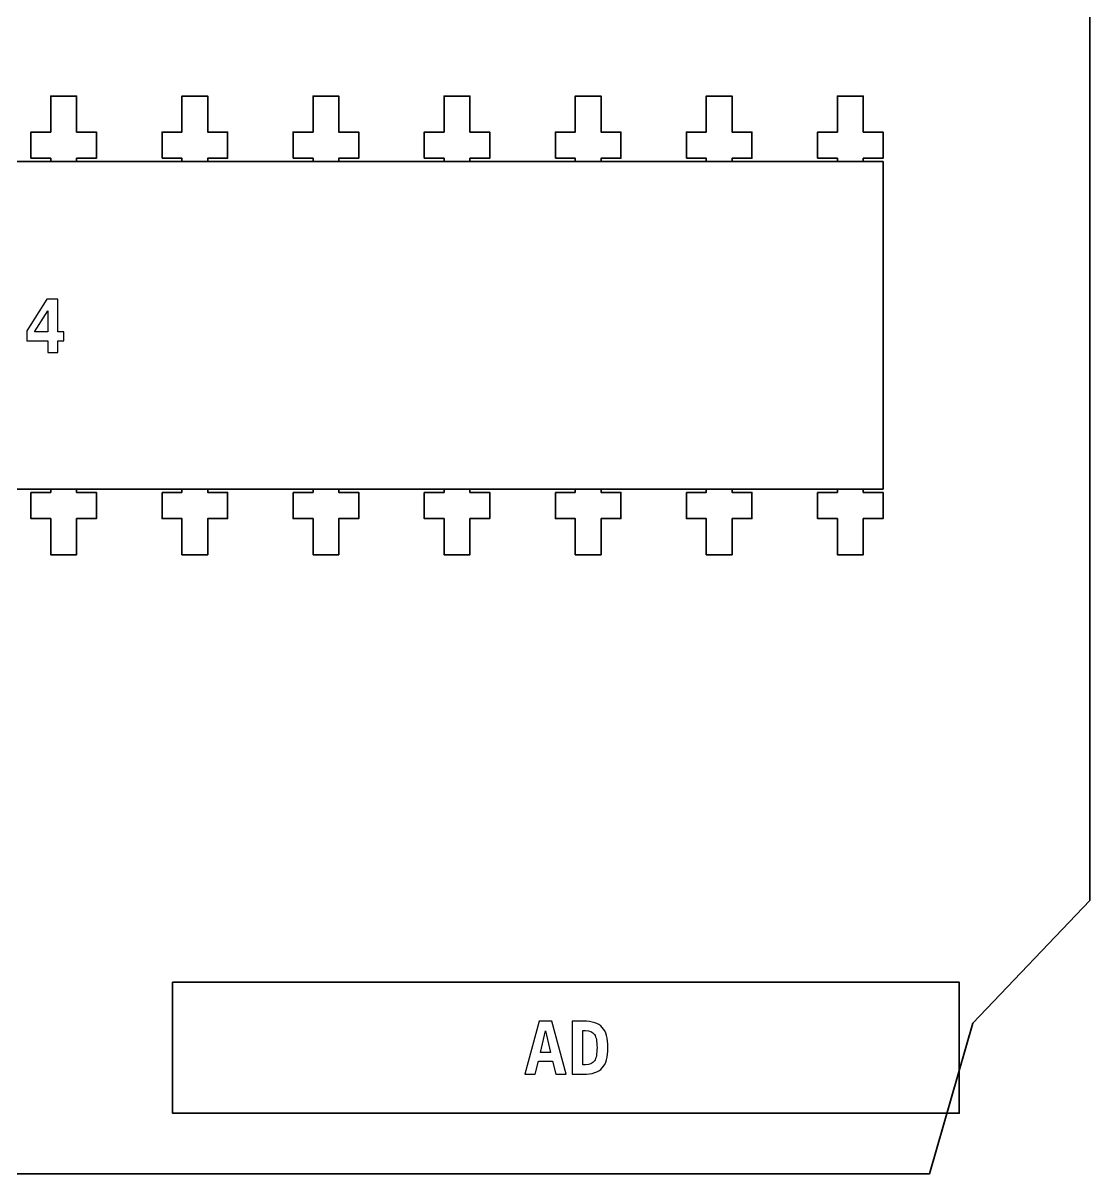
# Model space of a CAD drawing. Header units: centimetres. Extents: x -14.31 to -6.69, y -17.55 to -12.15.
# Drawn here: x -8.76 to -6.692, y -17.546 to -15.315 of the extents above; entities that cross this region are included whole.
import ezdxf

# ---------------------------------------------------------------- set-up
doc = ezdxf.new("R2010")
doc.units = ezdxf.units.CM
doc.header["$MEASUREMENT"] = 0
doc.layers.add('Layer 1', color=7, linetype='Continuous')

msp = doc.modelspace()

# ---------------------------------------------------------------- linework, layer by layer
at = {"layer": 'Layer 1', "color": 7, "lineweight": 35}
for points, knots in [([(-13.60478, -12.19155), (-13.60478, -12.19155), (-13.60478, -17.54618), (-13.60478, -17.54618), (-13.60478, -17.54618), (-13.60478, -17.54618), (-7.00326, -17.54618), (-7.00326, -17.54618), (-7.00326, -17.54618), (-7.00326, -17.54618), (-6.91925, -17.25396), (-6.91925, -17.25396), (-6.91925, -17.25396), (-6.91925, -17.25396), (-6.69233, -17.01606), (-6.69233, -17.01606), (-6.69233, -17.01606), (-6.69233, -17.01606), (-6.69233, -13.6785), (-6.69233, -13.6785), (-6.69233, -13.6785), (-6.69233, -13.6785), (-6.91782, -13.42932), (-6.91782, -13.42932), (-6.91782, -13.42932), (-6.91782, -13.42932), (-6.91782, -12.15382), (-6.91782, -12.15382), (-6.91782, -12.15382), (-6.91782, -12.15382), (-13.60478, -12.19155), (-13.60478, -12.19155)], [0, 0, 0, 0, 0.125, 0.125, 0.125, 0.125, 0.25, 0.25, 0.25, 0.25, 0.375, 0.375, 0.375, 0.375, 0.5, 0.5, 0.5, 0.5, 0.625, 0.625, 0.625, 0.625, 0.75, 0.75, 0.75, 0.75, 0.875, 0.875, 0.875, 0.875, 1, 1, 1, 1]), ([(-8.74417, -15.57751), (-8.74417, -15.57751), (-8.74417, -15.52671), (-8.74417, -15.52671), (-8.74417, -15.52671), (-8.74417, -15.52671), (-8.70567, -15.52671), (-8.70567, -15.52671), (-8.70567, -15.52671), (-8.70567, -15.52671), (-8.70567, -15.45686), (-8.70567, -15.45686), (-8.70567, -15.45686), (-8.70567, -15.45686), (-8.65567, -15.45686), (-8.65567, -15.45686), (-8.65567, -15.45686), (-8.65567, -15.45686), (-8.65567, -15.52671), (-8.65567, -15.52671), (-8.65567, -15.52671), (-8.65567, -15.52671), (-8.61717, -15.52671), (-8.61717, -15.52671), (-8.61717, -15.52671), (-8.61717, -15.52671), (-8.61717, -15.57751), (-8.61717, -15.57751), (-8.61717, -15.57751), (-8.61717, -15.57751), (-8.65567, -15.57751), (-8.65567, -15.57751), (-8.65567, -15.57751), (-8.65567, -15.57751), (-8.65567, -15.58386), (-8.65567, -15.58386), (-8.65567, -15.58386), (-8.65567, -15.58386), (-8.70567, -15.58386), (-8.70567, -15.58386), (-8.70567, -15.58386), (-8.70567, -15.58386), (-8.70567, -15.57751), (-8.70567, -15.57751), (-8.70567, -15.57751), (-8.70567, -15.57751), (-8.74417, -15.57751), (-8.74417, -15.57751)], [0, 0, 0, 0, 0.0833333, 0.0833333, 0.0833333, 0.0833333, 0.1666667, 0.1666667, 0.1666667, 0.1666667, 0.25, 0.25, 0.25, 0.25, 0.3333333, 0.3333333, 0.3333333, 0.3333333, 0.4166667, 0.4166667, 0.4166667, 0.4166667, 0.5, 0.5, 0.5, 0.5, 0.5833333, 0.5833333, 0.5833333, 0.5833333, 0.6666667, 0.6666667, 0.6666667, 0.6666667, 0.75, 0.75, 0.75, 0.75, 0.8333333, 0.8333333, 0.8333333, 0.8333333, 0.9166667, 0.9166667, 0.9166667, 0.9166667, 1, 1, 1, 1]), ([(-8.49017, -15.57751), (-8.49017, -15.57751), (-8.49017, -15.52671), (-8.49017, -15.52671), (-8.49017, -15.52671), (-8.49017, -15.52671), (-8.45167, -15.52671), (-8.45167, -15.52671), (-8.45167, -15.52671), (-8.45167, -15.52671), (-8.45167, -15.45686), (-8.45167, -15.45686), (-8.45167, -15.45686), (-8.45167, -15.45686), (-8.40167, -15.45686), (-8.40167, -15.45686), (-8.40167, -15.45686), (-8.40167, -15.45686), (-8.40167, -15.52671), (-8.40167, -15.52671), (-8.40167, -15.52671), (-8.40167, -15.52671), (-8.36317, -15.52671), (-8.36317, -15.52671), (-8.36317, -15.52671), (-8.36317, -15.52671), (-8.36317, -15.57751), (-8.36317, -15.57751), (-8.36317, -15.57751), (-8.36317, -15.57751), (-8.40167, -15.57751), (-8.40167, -15.57751), (-8.40167, -15.57751), (-8.40167, -15.57751), (-8.40167, -15.58386), (-8.40167, -15.58386), (-8.40167, -15.58386), (-8.40167, -15.58386), (-8.45167, -15.58386), (-8.45167, -15.58386), (-8.45167, -15.58386), (-8.45167, -15.58386), (-8.45167, -15.57751), (-8.45167, -15.57751), (-8.45167, -15.57751), (-8.45167, -15.57751), (-8.49017, -15.57751), (-8.49017, -15.57751)], [0, 0, 0, 0, 0.0833333, 0.0833333, 0.0833333, 0.0833333, 0.1666667, 0.1666667, 0.1666667, 0.1666667, 0.25, 0.25, 0.25, 0.25, 0.3333333, 0.3333333, 0.3333333, 0.3333333, 0.4166667, 0.4166667, 0.4166667, 0.4166667, 0.5, 0.5, 0.5, 0.5, 0.5833333, 0.5833333, 0.5833333, 0.5833333, 0.6666667, 0.6666667, 0.6666667, 0.6666667, 0.75, 0.75, 0.75, 0.75, 0.8333333, 0.8333333, 0.8333333, 0.8333333, 0.9166667, 0.9166667, 0.9166667, 0.9166667, 1, 1, 1, 1]), ([(-8.23617, -15.57751), (-8.23617, -15.57751), (-8.23617, -15.52671), (-8.23617, -15.52671), (-8.23617, -15.52671), (-8.23617, -15.52671), (-8.19767, -15.52671), (-8.19767, -15.52671), (-8.19767, -15.52671), (-8.19767, -15.52671), (-8.19767, -15.45686), (-8.19767, -15.45686), (-8.19767, -15.45686), (-8.19767, -15.45686), (-8.14767, -15.45686), (-8.14767, -15.45686), (-8.14767, -15.45686), (-8.14767, -15.45686), (-8.14767, -15.52671), (-8.14767, -15.52671), (-8.14767, -15.52671), (-8.14767, -15.52671), (-8.10917, -15.52671), (-8.10917, -15.52671), (-8.10917, -15.52671), (-8.10917, -15.52671), (-8.10917, -15.57751), (-8.10917, -15.57751), (-8.10917, -15.57751), (-8.10917, -15.57751), (-8.14767, -15.57751), (-8.14767, -15.57751), (-8.14767, -15.57751), (-8.14767, -15.57751), (-8.14767, -15.58386), (-8.14767, -15.58386), (-8.14767, -15.58386), (-8.14767, -15.58386), (-8.19767, -15.58386), (-8.19767, -15.58386), (-8.19767, -15.58386), (-8.19767, -15.58386), (-8.19767, -15.57751), (-8.19767, -15.57751), (-8.19767, -15.57751), (-8.19767, -15.57751), (-8.23617, -15.57751), (-8.23617, -15.57751)], [0, 0, 0, 0, 0.0833333, 0.0833333, 0.0833333, 0.0833333, 0.1666667, 0.1666667, 0.1666667, 0.1666667, 0.25, 0.25, 0.25, 0.25, 0.3333333, 0.3333333, 0.3333333, 0.3333333, 0.4166667, 0.4166667, 0.4166667, 0.4166667, 0.5, 0.5, 0.5, 0.5, 0.5833333, 0.5833333, 0.5833333, 0.5833333, 0.6666667, 0.6666667, 0.6666667, 0.6666667, 0.75, 0.75, 0.75, 0.75, 0.8333333, 0.8333333, 0.8333333, 0.8333333, 0.9166667, 0.9166667, 0.9166667, 0.9166667, 1, 1, 1, 1]), ([(-7.98217, -15.57751), (-7.98217, -15.57751), (-7.98217, -15.52671), (-7.98217, -15.52671), (-7.98217, -15.52671), (-7.98217, -15.52671), (-7.94367, -15.52671), (-7.94367, -15.52671), (-7.94367, -15.52671), (-7.94367, -15.52671), (-7.94367, -15.45686), (-7.94367, -15.45686), (-7.94367, -15.45686), (-7.94367, -15.45686), (-7.89367, -15.45686), (-7.89367, -15.45686), (-7.89367, -15.45686), (-7.89367, -15.45686), (-7.89367, -15.52671), (-7.89367, -15.52671), (-7.89367, -15.52671), (-7.89367, -15.52671), (-7.85517, -15.52671), (-7.85517, -15.52671), (-7.85517, -15.52671), (-7.85517, -15.52671), (-7.85517, -15.57751), (-7.85517, -15.57751), (-7.85517, -15.57751), (-7.85517, -15.57751), (-7.89367, -15.57751), (-7.89367, -15.57751), (-7.89367, -15.57751), (-7.89367, -15.57751), (-7.89367, -15.58386), (-7.89367, -15.58386), (-7.89367, -15.58386), (-7.89367, -15.58386), (-7.94367, -15.58386), (-7.94367, -15.58386), (-7.94367, -15.58386), (-7.94367, -15.58386), (-7.94367, -15.57751), (-7.94367, -15.57751), (-7.94367, -15.57751), (-7.94367, -15.57751), (-7.98217, -15.57751), (-7.98217, -15.57751)], [0, 0, 0, 0, 0.0833333, 0.0833333, 0.0833333, 0.0833333, 0.1666667, 0.1666667, 0.1666667, 0.1666667, 0.25, 0.25, 0.25, 0.25, 0.3333333, 0.3333333, 0.3333333, 0.3333333, 0.4166667, 0.4166667, 0.4166667, 0.4166667, 0.5, 0.5, 0.5, 0.5, 0.5833333, 0.5833333, 0.5833333, 0.5833333, 0.6666667, 0.6666667, 0.6666667, 0.6666667, 0.75, 0.75, 0.75, 0.75, 0.8333333, 0.8333333, 0.8333333, 0.8333333, 0.9166667, 0.9166667, 0.9166667, 0.9166667, 1, 1, 1, 1]), ([(-7.72817, -15.57751), (-7.72817, -15.57751), (-7.72817, -15.52671), (-7.72817, -15.52671), (-7.72817, -15.52671), (-7.72817, -15.52671), (-7.68967, -15.52671), (-7.68967, -15.52671), (-7.68967, -15.52671), (-7.68967, -15.52671), (-7.68967, -15.45686), (-7.68967, -15.45686), (-7.68967, -15.45686), (-7.68967, -15.45686), (-7.63967, -15.45686), (-7.63967, -15.45686), (-7.63967, -15.45686), (-7.63967, -15.45686), (-7.63967, -15.52671), (-7.63967, -15.52671), (-7.63967, -15.52671), (-7.63967, -15.52671), (-7.60117, -15.52671), (-7.60117, -15.52671), (-7.60117, -15.52671), (-7.60117, -15.52671), (-7.60117, -15.57751), (-7.60117, -15.57751), (-7.60117, -15.57751), (-7.60117, -15.57751), (-7.63967, -15.57751), (-7.63967, -15.57751), (-7.63967, -15.57751), (-7.63967, -15.57751), (-7.63967, -15.58386), (-7.63967, -15.58386), (-7.63967, -15.58386), (-7.63967, -15.58386), (-7.68967, -15.58386), (-7.68967, -15.58386), (-7.68967, -15.58386), (-7.68967, -15.58386), (-7.68967, -15.57751), (-7.68967, -15.57751), (-7.68967, -15.57751), (-7.68967, -15.57751), (-7.72817, -15.57751), (-7.72817, -15.57751)], [0, 0, 0, 0, 0.0833333, 0.0833333, 0.0833333, 0.0833333, 0.1666667, 0.1666667, 0.1666667, 0.1666667, 0.25, 0.25, 0.25, 0.25, 0.3333333, 0.3333333, 0.3333333, 0.3333333, 0.4166667, 0.4166667, 0.4166667, 0.4166667, 0.5, 0.5, 0.5, 0.5, 0.5833333, 0.5833333, 0.5833333, 0.5833333, 0.6666667, 0.6666667, 0.6666667, 0.6666667, 0.75, 0.75, 0.75, 0.75, 0.8333333, 0.8333333, 0.8333333, 0.8333333, 0.9166667, 0.9166667, 0.9166667, 0.9166667, 1, 1, 1, 1]), ([(-7.47417, -15.57751), (-7.47417, -15.57751), (-7.47417, -15.52671), (-7.47417, -15.52671), (-7.47417, -15.52671), (-7.47417, -15.52671), (-7.43567, -15.52671), (-7.43567, -15.52671), (-7.43567, -15.52671), (-7.43567, -15.52671), (-7.43567, -15.45686), (-7.43567, -15.45686), (-7.43567, -15.45686), (-7.43567, -15.45686), (-7.38567, -15.45686), (-7.38567, -15.45686), (-7.38567, -15.45686), (-7.38567, -15.45686), (-7.38567, -15.52671), (-7.38567, -15.52671), (-7.38567, -15.52671), (-7.38567, -15.52671), (-7.34717, -15.52671), (-7.34717, -15.52671), (-7.34717, -15.52671), (-7.34717, -15.52671), (-7.34717, -15.57751), (-7.34717, -15.57751), (-7.34717, -15.57751), (-7.34717, -15.57751), (-7.38567, -15.57751), (-7.38567, -15.57751), (-7.38567, -15.57751), (-7.38567, -15.57751), (-7.38567, -15.58386), (-7.38567, -15.58386), (-7.38567, -15.58386), (-7.38567, -15.58386), (-7.43567, -15.58386), (-7.43567, -15.58386), (-7.43567, -15.58386), (-7.43567, -15.58386), (-7.43567, -15.57751), (-7.43567, -15.57751), (-7.43567, -15.57751), (-7.43567, -15.57751), (-7.47417, -15.57751), (-7.47417, -15.57751)], [0, 0, 0, 0, 0.0833333, 0.0833333, 0.0833333, 0.0833333, 0.1666667, 0.1666667, 0.1666667, 0.1666667, 0.25, 0.25, 0.25, 0.25, 0.3333333, 0.3333333, 0.3333333, 0.3333333, 0.4166667, 0.4166667, 0.4166667, 0.4166667, 0.5, 0.5, 0.5, 0.5, 0.5833333, 0.5833333, 0.5833333, 0.5833333, 0.6666667, 0.6666667, 0.6666667, 0.6666667, 0.75, 0.75, 0.75, 0.75, 0.8333333, 0.8333333, 0.8333333, 0.8333333, 0.9166667, 0.9166667, 0.9166667, 0.9166667, 1, 1, 1, 1]), ([(-7.22017, -15.57751), (-7.22017, -15.57751), (-7.22017, -15.52671), (-7.22017, -15.52671), (-7.22017, -15.52671), (-7.22017, -15.52671), (-7.18167, -15.52671), (-7.18167, -15.52671), (-7.18167, -15.52671), (-7.18167, -15.52671), (-7.18167, -15.45686), (-7.18167, -15.45686), (-7.18167, -15.45686), (-7.18167, -15.45686), (-7.13167, -15.45686), (-7.13167, -15.45686), (-7.13167, -15.45686), (-7.13167, -15.45686), (-7.13167, -15.52671), (-7.13167, -15.52671), (-7.13167, -15.52671), (-7.13167, -15.52671), (-7.09317, -15.52671), (-7.09317, -15.52671), (-7.09317, -15.52671), (-7.09317, -15.52671), (-7.09317, -15.57751), (-7.09317, -15.57751), (-7.09317, -15.57751), (-7.09317, -15.57751), (-7.13167, -15.57751), (-7.13167, -15.57751), (-7.13167, -15.57751), (-7.13167, -15.57751), (-7.13167, -15.58386), (-7.13167, -15.58386), (-7.13167, -15.58386), (-7.13167, -15.58386), (-7.18167, -15.58386), (-7.18167, -15.58386), (-7.18167, -15.58386), (-7.18167, -15.58386), (-7.18167, -15.57751), (-7.18167, -15.57751), (-7.18167, -15.57751), (-7.18167, -15.57751), (-7.22017, -15.57751), (-7.22017, -15.57751)], [0, 0, 0, 0, 0.0833333, 0.0833333, 0.0833333, 0.0833333, 0.1666667, 0.1666667, 0.1666667, 0.1666667, 0.25, 0.25, 0.25, 0.25, 0.3333333, 0.3333333, 0.3333333, 0.3333333, 0.4166667, 0.4166667, 0.4166667, 0.4166667, 0.5, 0.5, 0.5, 0.5, 0.5833333, 0.5833333, 0.5833333, 0.5833333, 0.6666667, 0.6666667, 0.6666667, 0.6666667, 0.75, 0.75, 0.75, 0.75, 0.8333333, 0.8333333, 0.8333333, 0.8333333, 0.9166667, 0.9166667, 0.9166667, 0.9166667, 1, 1, 1, 1]), ([(-7.09317, -15.58386), (-7.09317, -15.58386), (-7.09317, -16.21885), (-7.09317, -16.21885), (-7.09317, -16.21885), (-7.09317, -16.21885), (-10.52215, -16.21885), (-10.52215, -16.21885), (-10.52215, -16.21885), (-10.52215, -16.21885), (-10.52215, -15.58386), (-10.52215, -15.58386), (-10.52215, -15.58386), (-10.52215, -15.58386), (-7.09317, -15.58386), (-7.09317, -15.58386)], [0, 0, 0, 0, 0.25, 0.25, 0.25, 0.25, 0.5, 0.5, 0.5, 0.5, 0.75, 0.75, 0.75, 0.75, 1, 1, 1, 1]), ([(-8.74417, -16.22521), (-8.74417, -16.22521), (-8.74417, -16.27601), (-8.74417, -16.27601), (-8.74417, -16.27601), (-8.74417, -16.27601), (-8.70567, -16.27601), (-8.70567, -16.27601), (-8.70567, -16.27601), (-8.70567, -16.27601), (-8.70567, -16.34586), (-8.70567, -16.34586), (-8.70567, -16.34586), (-8.70567, -16.34586), (-8.65567, -16.34586), (-8.65567, -16.34586), (-8.65567, -16.34586), (-8.65567, -16.34586), (-8.65567, -16.27601), (-8.65567, -16.27601), (-8.65567, -16.27601), (-8.65567, -16.27601), (-8.61717, -16.27601), (-8.61717, -16.27601), (-8.61717, -16.27601), (-8.61717, -16.27601), (-8.61717, -16.22521), (-8.61717, -16.22521), (-8.61717, -16.22521), (-8.61717, -16.22521), (-8.65567, -16.22521), (-8.65567, -16.22521), (-8.65567, -16.22521), (-8.65567, -16.22521), (-8.65567, -16.21886), (-8.65567, -16.21886), (-8.65567, -16.21886), (-8.65567, -16.21886), (-8.70567, -16.21886), (-8.70567, -16.21886), (-8.70567, -16.21886), (-8.70567, -16.21886), (-8.70567, -16.22521), (-8.70567, -16.22521), (-8.70567, -16.22521), (-8.70567, -16.22521), (-8.74417, -16.22521), (-8.74417, -16.22521)], [0, 0, 0, 0, 0.0833333, 0.0833333, 0.0833333, 0.0833333, 0.1666667, 0.1666667, 0.1666667, 0.1666667, 0.25, 0.25, 0.25, 0.25, 0.3333333, 0.3333333, 0.3333333, 0.3333333, 0.4166667, 0.4166667, 0.4166667, 0.4166667, 0.5, 0.5, 0.5, 0.5, 0.5833333, 0.5833333, 0.5833333, 0.5833333, 0.6666667, 0.6666667, 0.6666667, 0.6666667, 0.75, 0.75, 0.75, 0.75, 0.8333333, 0.8333333, 0.8333333, 0.8333333, 0.9166667, 0.9166667, 0.9166667, 0.9166667, 1, 1, 1, 1]), ([(-8.49017, -16.22521), (-8.49017, -16.22521), (-8.49017, -16.27601), (-8.49017, -16.27601), (-8.49017, -16.27601), (-8.49017, -16.27601), (-8.45167, -16.27601), (-8.45167, -16.27601), (-8.45167, -16.27601), (-8.45167, -16.27601), (-8.45167, -16.34586), (-8.45167, -16.34586), (-8.45167, -16.34586), (-8.45167, -16.34586), (-8.40167, -16.34586), (-8.40167, -16.34586), (-8.40167, -16.34586), (-8.40167, -16.34586), (-8.40167, -16.27601), (-8.40167, -16.27601), (-8.40167, -16.27601), (-8.40167, -16.27601), (-8.36317, -16.27601), (-8.36317, -16.27601), (-8.36317, -16.27601), (-8.36317, -16.27601), (-8.36317, -16.22521), (-8.36317, -16.22521), (-8.36317, -16.22521), (-8.36317, -16.22521), (-8.40167, -16.22521), (-8.40167, -16.22521), (-8.40167, -16.22521), (-8.40167, -16.22521), (-8.40167, -16.21886), (-8.40167, -16.21886), (-8.40167, -16.21886), (-8.40167, -16.21886), (-8.45167, -16.21886), (-8.45167, -16.21886), (-8.45167, -16.21886), (-8.45167, -16.21886), (-8.45167, -16.22521), (-8.45167, -16.22521), (-8.45167, -16.22521), (-8.45167, -16.22521), (-8.49017, -16.22521), (-8.49017, -16.22521)], [0, 0, 0, 0, 0.0833333, 0.0833333, 0.0833333, 0.0833333, 0.1666667, 0.1666667, 0.1666667, 0.1666667, 0.25, 0.25, 0.25, 0.25, 0.3333333, 0.3333333, 0.3333333, 0.3333333, 0.4166667, 0.4166667, 0.4166667, 0.4166667, 0.5, 0.5, 0.5, 0.5, 0.5833333, 0.5833333, 0.5833333, 0.5833333, 0.6666667, 0.6666667, 0.6666667, 0.6666667, 0.75, 0.75, 0.75, 0.75, 0.8333333, 0.8333333, 0.8333333, 0.8333333, 0.9166667, 0.9166667, 0.9166667, 0.9166667, 1, 1, 1, 1]), ([(-8.23617, -16.22521), (-8.23617, -16.22521), (-8.23617, -16.27601), (-8.23617, -16.27601), (-8.23617, -16.27601), (-8.23617, -16.27601), (-8.19767, -16.27601), (-8.19767, -16.27601), (-8.19767, -16.27601), (-8.19767, -16.27601), (-8.19767, -16.34586), (-8.19767, -16.34586), (-8.19767, -16.34586), (-8.19767, -16.34586), (-8.14767, -16.34586), (-8.14767, -16.34586), (-8.14767, -16.34586), (-8.14767, -16.34586), (-8.14767, -16.27601), (-8.14767, -16.27601), (-8.14767, -16.27601), (-8.14767, -16.27601), (-8.10917, -16.27601), (-8.10917, -16.27601), (-8.10917, -16.27601), (-8.10917, -16.27601), (-8.10917, -16.22521), (-8.10917, -16.22521), (-8.10917, -16.22521), (-8.10917, -16.22521), (-8.14767, -16.22521), (-8.14767, -16.22521), (-8.14767, -16.22521), (-8.14767, -16.22521), (-8.14767, -16.21886), (-8.14767, -16.21886), (-8.14767, -16.21886), (-8.14767, -16.21886), (-8.19767, -16.21886), (-8.19767, -16.21886), (-8.19767, -16.21886), (-8.19767, -16.21886), (-8.19767, -16.22521), (-8.19767, -16.22521), (-8.19767, -16.22521), (-8.19767, -16.22521), (-8.23617, -16.22521), (-8.23617, -16.22521)], [0, 0, 0, 0, 0.0833333, 0.0833333, 0.0833333, 0.0833333, 0.1666667, 0.1666667, 0.1666667, 0.1666667, 0.25, 0.25, 0.25, 0.25, 0.3333333, 0.3333333, 0.3333333, 0.3333333, 0.4166667, 0.4166667, 0.4166667, 0.4166667, 0.5, 0.5, 0.5, 0.5, 0.5833333, 0.5833333, 0.5833333, 0.5833333, 0.6666667, 0.6666667, 0.6666667, 0.6666667, 0.75, 0.75, 0.75, 0.75, 0.8333333, 0.8333333, 0.8333333, 0.8333333, 0.9166667, 0.9166667, 0.9166667, 0.9166667, 1, 1, 1, 1]), ([(-7.98217, -16.22521), (-7.98217, -16.22521), (-7.98217, -16.27601), (-7.98217, -16.27601), (-7.98217, -16.27601), (-7.98217, -16.27601), (-7.94367, -16.27601), (-7.94367, -16.27601), (-7.94367, -16.27601), (-7.94367, -16.27601), (-7.94367, -16.34586), (-7.94367, -16.34586), (-7.94367, -16.34586), (-7.94367, -16.34586), (-7.89367, -16.34586), (-7.89367, -16.34586), (-7.89367, -16.34586), (-7.89367, -16.34586), (-7.89367, -16.27601), (-7.89367, -16.27601), (-7.89367, -16.27601), (-7.89367, -16.27601), (-7.85517, -16.27601), (-7.85517, -16.27601), (-7.85517, -16.27601), (-7.85517, -16.27601), (-7.85517, -16.22521), (-7.85517, -16.22521), (-7.85517, -16.22521), (-7.85517, -16.22521), (-7.89367, -16.22521), (-7.89367, -16.22521), (-7.89367, -16.22521), (-7.89367, -16.22521), (-7.89367, -16.21886), (-7.89367, -16.21886), (-7.89367, -16.21886), (-7.89367, -16.21886), (-7.94367, -16.21886), (-7.94367, -16.21886), (-7.94367, -16.21886), (-7.94367, -16.21886), (-7.94367, -16.22521), (-7.94367, -16.22521), (-7.94367, -16.22521), (-7.94367, -16.22521), (-7.98217, -16.22521), (-7.98217, -16.22521)], [0, 0, 0, 0, 0.0833333, 0.0833333, 0.0833333, 0.0833333, 0.1666667, 0.1666667, 0.1666667, 0.1666667, 0.25, 0.25, 0.25, 0.25, 0.3333333, 0.3333333, 0.3333333, 0.3333333, 0.4166667, 0.4166667, 0.4166667, 0.4166667, 0.5, 0.5, 0.5, 0.5, 0.5833333, 0.5833333, 0.5833333, 0.5833333, 0.6666667, 0.6666667, 0.6666667, 0.6666667, 0.75, 0.75, 0.75, 0.75, 0.8333333, 0.8333333, 0.8333333, 0.8333333, 0.9166667, 0.9166667, 0.9166667, 0.9166667, 1, 1, 1, 1]), ([(-7.72817, -16.22521), (-7.72817, -16.22521), (-7.72817, -16.27601), (-7.72817, -16.27601), (-7.72817, -16.27601), (-7.72817, -16.27601), (-7.68967, -16.27601), (-7.68967, -16.27601), (-7.68967, -16.27601), (-7.68967, -16.27601), (-7.68967, -16.34586), (-7.68967, -16.34586), (-7.68967, -16.34586), (-7.68967, -16.34586), (-7.63967, -16.34586), (-7.63967, -16.34586), (-7.63967, -16.34586), (-7.63967, -16.34586), (-7.63967, -16.27601), (-7.63967, -16.27601), (-7.63967, -16.27601), (-7.63967, -16.27601), (-7.60117, -16.27601), (-7.60117, -16.27601), (-7.60117, -16.27601), (-7.60117, -16.27601), (-7.60117, -16.22521), (-7.60117, -16.22521), (-7.60117, -16.22521), (-7.60117, -16.22521), (-7.63967, -16.22521), (-7.63967, -16.22521), (-7.63967, -16.22521), (-7.63967, -16.22521), (-7.63967, -16.21886), (-7.63967, -16.21886), (-7.63967, -16.21886), (-7.63967, -16.21886), (-7.68967, -16.21886), (-7.68967, -16.21886), (-7.68967, -16.21886), (-7.68967, -16.21886), (-7.68967, -16.22521), (-7.68967, -16.22521), (-7.68967, -16.22521), (-7.68967, -16.22521), (-7.72817, -16.22521), (-7.72817, -16.22521)], [0, 0, 0, 0, 0.0833333, 0.0833333, 0.0833333, 0.0833333, 0.1666667, 0.1666667, 0.1666667, 0.1666667, 0.25, 0.25, 0.25, 0.25, 0.3333333, 0.3333333, 0.3333333, 0.3333333, 0.4166667, 0.4166667, 0.4166667, 0.4166667, 0.5, 0.5, 0.5, 0.5, 0.5833333, 0.5833333, 0.5833333, 0.5833333, 0.6666667, 0.6666667, 0.6666667, 0.6666667, 0.75, 0.75, 0.75, 0.75, 0.8333333, 0.8333333, 0.8333333, 0.8333333, 0.9166667, 0.9166667, 0.9166667, 0.9166667, 1, 1, 1, 1]), ([(-7.47417, -16.22521), (-7.47417, -16.22521), (-7.47417, -16.27601), (-7.47417, -16.27601), (-7.47417, -16.27601), (-7.47417, -16.27601), (-7.43567, -16.27601), (-7.43567, -16.27601), (-7.43567, -16.27601), (-7.43567, -16.27601), (-7.43567, -16.34586), (-7.43567, -16.34586), (-7.43567, -16.34586), (-7.43567, -16.34586), (-7.38567, -16.34586), (-7.38567, -16.34586), (-7.38567, -16.34586), (-7.38567, -16.34586), (-7.38567, -16.27601), (-7.38567, -16.27601), (-7.38567, -16.27601), (-7.38567, -16.27601), (-7.34717, -16.27601), (-7.34717, -16.27601), (-7.34717, -16.27601), (-7.34717, -16.27601), (-7.34717, -16.22521), (-7.34717, -16.22521), (-7.34717, -16.22521), (-7.34717, -16.22521), (-7.38567, -16.22521), (-7.38567, -16.22521), (-7.38567, -16.22521), (-7.38567, -16.22521), (-7.38567, -16.21886), (-7.38567, -16.21886), (-7.38567, -16.21886), (-7.38567, -16.21886), (-7.43567, -16.21886), (-7.43567, -16.21886), (-7.43567, -16.21886), (-7.43567, -16.21886), (-7.43567, -16.22521), (-7.43567, -16.22521), (-7.43567, -16.22521), (-7.43567, -16.22521), (-7.47417, -16.22521), (-7.47417, -16.22521)], [0, 0, 0, 0, 0.0833333, 0.0833333, 0.0833333, 0.0833333, 0.1666667, 0.1666667, 0.1666667, 0.1666667, 0.25, 0.25, 0.25, 0.25, 0.3333333, 0.3333333, 0.3333333, 0.3333333, 0.4166667, 0.4166667, 0.4166667, 0.4166667, 0.5, 0.5, 0.5, 0.5, 0.5833333, 0.5833333, 0.5833333, 0.5833333, 0.6666667, 0.6666667, 0.6666667, 0.6666667, 0.75, 0.75, 0.75, 0.75, 0.8333333, 0.8333333, 0.8333333, 0.8333333, 0.9166667, 0.9166667, 0.9166667, 0.9166667, 1, 1, 1, 1]), ([(-7.22017, -16.22521), (-7.22017, -16.22521), (-7.22017, -16.27601), (-7.22017, -16.27601), (-7.22017, -16.27601), (-7.22017, -16.27601), (-7.18167, -16.27601), (-7.18167, -16.27601), (-7.18167, -16.27601), (-7.18167, -16.27601), (-7.18167, -16.34586), (-7.18167, -16.34586), (-7.18167, -16.34586), (-7.18167, -16.34586), (-7.13167, -16.34586), (-7.13167, -16.34586), (-7.13167, -16.34586), (-7.13167, -16.34586), (-7.13167, -16.27601), (-7.13167, -16.27601), (-7.13167, -16.27601), (-7.13167, -16.27601), (-7.09317, -16.27601), (-7.09317, -16.27601), (-7.09317, -16.27601), (-7.09317, -16.27601), (-7.09317, -16.22521), (-7.09317, -16.22521), (-7.09317, -16.22521), (-7.09317, -16.22521), (-7.13167, -16.22521), (-7.13167, -16.22521), (-7.13167, -16.22521), (-7.13167, -16.22521), (-7.13167, -16.21886), (-7.13167, -16.21886), (-7.13167, -16.21886), (-7.13167, -16.21886), (-7.18167, -16.21886), (-7.18167, -16.21886), (-7.18167, -16.21886), (-7.18167, -16.21886), (-7.18167, -16.22521), (-7.18167, -16.22521), (-7.18167, -16.22521), (-7.18167, -16.22521), (-7.22017, -16.22521), (-7.22017, -16.22521)], [0, 0, 0, 0, 0.0833333, 0.0833333, 0.0833333, 0.0833333, 0.1666667, 0.1666667, 0.1666667, 0.1666667, 0.25, 0.25, 0.25, 0.25, 0.3333333, 0.3333333, 0.3333333, 0.3333333, 0.4166667, 0.4166667, 0.4166667, 0.4166667, 0.5, 0.5, 0.5, 0.5, 0.5833333, 0.5833333, 0.5833333, 0.5833333, 0.6666667, 0.6666667, 0.6666667, 0.6666667, 0.75, 0.75, 0.75, 0.75, 0.8333333, 0.8333333, 0.8333333, 0.8333333, 0.9166667, 0.9166667, 0.9166667, 0.9166667, 1, 1, 1, 1]), ([(-8.46967, -17.17444), (-8.46967, -17.17444), (-6.94567, -17.17444), (-6.94567, -17.17444), (-6.94567, -17.17444), (-6.94567, -17.17444), (-6.94567, -17.42844), (-6.94567, -17.42844), (-6.94567, -17.42844), (-6.94567, -17.42844), (-8.46967, -17.42844), (-8.46967, -17.42844), (-8.46967, -17.42844), (-8.46967, -17.42844), (-8.46967, -17.17444), (-8.46967, -17.17444)], [0, 0, 0, 0, 0.25, 0.25, 0.25, 0.25, 0.5, 0.5, 0.5, 0.5, 0.75, 0.75, 0.75, 0.75, 1, 1, 1, 1])]:
    msp.add_open_spline(points, degree=3, knots=knots, dxfattribs=at)
at = {"layer": 'Layer 1', "color": 250}
for points, knots in [([(-8.71329, -15.85085), (-8.71329, -15.85085), (-8.69201, -15.85085), (-8.69201, -15.85085), (-8.69201, -15.85085), (-8.69201, -15.85085), (-8.69201, -15.91409), (-8.69201, -15.91409), (-8.69201, -15.91409), (-8.69201, -15.91409), (-8.68072, -15.91409), (-8.68072, -15.91409), (-8.68072, -15.91409), (-8.68072, -15.91409), (-8.68072, -15.93152), (-8.68072, -15.93152), (-8.68072, -15.93152), (-8.68072, -15.93152), (-8.69201, -15.93152), (-8.69201, -15.93152), (-8.69201, -15.93152), (-8.69201, -15.93152), (-8.69201, -15.95372), (-8.69201, -15.95372), (-8.69201, -15.95372), (-8.69201, -15.95372), (-8.7115, -15.95372), (-8.7115, -15.95372), (-8.7115, -15.95372), (-8.7115, -15.95372), (-8.7115, -15.93152), (-8.7115, -15.93152), (-8.7115, -15.93152), (-8.7115, -15.93152), (-8.75231, -15.93152), (-8.75231, -15.93152), (-8.75231, -15.93152), (-8.75231, -15.93152), (-8.75231, -15.91181), (-8.75231, -15.91181), (-8.75231, -15.91181), (-8.75231, -15.91181), (-8.71329, -15.85085), (-8.71329, -15.85085)], [0, 0, 0, 0, 0.0909091, 0.0909091, 0.0909091, 0.0909091, 0.1818182, 0.1818182, 0.1818182, 0.1818182, 0.2727273, 0.2727273, 0.2727273, 0.2727273, 0.3636364, 0.3636364, 0.3636364, 0.3636364, 0.4545455, 0.4545455, 0.4545455, 0.4545455, 0.5454545, 0.5454545, 0.5454545, 0.5454545, 0.6363636, 0.6363636, 0.6363636, 0.6363636, 0.7272727, 0.7272727, 0.7272727, 0.7272727, 0.8181818, 0.8181818, 0.8181818, 0.8181818, 0.9090909, 0.9090909, 0.9090909, 0.9090909, 1, 1, 1, 1]), ([(-8.7115, -15.87345), (-8.7115, -15.87345), (-8.73749, -15.91409), (-8.73749, -15.91409), (-8.73749, -15.91409), (-8.73749, -15.91409), (-8.7115, -15.91409), (-8.7115, -15.91409), (-8.7115, -15.91409), (-8.7115, -15.91409), (-8.7115, -15.87345), (-8.7115, -15.87345)], [0, 0, 0, 0, 0.3333333, 0.3333333, 0.3333333, 0.3333333, 0.6666667, 0.6666667, 0.6666667, 0.6666667, 1, 1, 1, 1]), ([(-7.75973, -17.24994), (-7.75973, -17.24994), (-7.73487, -17.24994), (-7.73487, -17.24994), (-7.73487, -17.24994), (-7.73487, -17.24994), (-7.7071, -17.35281), (-7.7071, -17.35281), (-7.7071, -17.35281), (-7.7071, -17.35281), (-7.72742, -17.35281), (-7.72742, -17.35281), (-7.72742, -17.35281), (-7.72742, -17.35281), (-7.73377, -17.32739), (-7.73377, -17.32739), (-7.73377, -17.32739), (-7.73377, -17.32739), (-7.76098, -17.32739), (-7.76098, -17.32739), (-7.76098, -17.32739), (-7.76098, -17.32739), (-7.76719, -17.35281), (-7.76719, -17.35281), (-7.76719, -17.35281), (-7.76719, -17.35281), (-7.78751, -17.35281), (-7.78751, -17.35281), (-7.78751, -17.35281), (-7.78751, -17.35281), (-7.75973, -17.24994), (-7.75973, -17.24994)], [0, 0, 0, 0, 0.125, 0.125, 0.125, 0.125, 0.25, 0.25, 0.25, 0.25, 0.375, 0.375, 0.375, 0.375, 0.5, 0.5, 0.5, 0.5, 0.625, 0.625, 0.625, 0.625, 0.75, 0.75, 0.75, 0.75, 0.875, 0.875, 0.875, 0.875, 1, 1, 1, 1]), ([(-7.69541, -17.24994), (-7.69541, -17.24994), (-7.67363, -17.24994), (-7.67363, -17.24994), (-7.67363, -17.24994), (-7.65684, -17.24994), (-7.64473, -17.25394), (-7.63734, -17.26196), (-7.63734, -17.26196), (-7.62993, -17.26998), (-7.62624, -17.28308), (-7.62624, -17.30128), (-7.62624, -17.30128), (-7.62624, -17.31951), (-7.62993, -17.33265), (-7.63734, -17.34072), (-7.63734, -17.34072), (-7.64473, -17.34879), (-7.65684, -17.35281), (-7.67363, -17.35281), (-7.67363, -17.35281), (-7.67363, -17.35281), (-7.69541, -17.35281), (-7.69541, -17.35281), (-7.69541, -17.35281), (-7.69541, -17.35281), (-7.69541, -17.24994), (-7.69541, -17.24994)], [0, 0, 0, 0, 0.1428571, 0.1428571, 0.1428571, 0.1428571, 0.2857143, 0.2857143, 0.2857143, 0.2857143, 0.4285714, 0.4285714, 0.4285714, 0.4285714, 0.5714286, 0.5714286, 0.5714286, 0.5714286, 0.7142857, 0.7142857, 0.7142857, 0.7142857, 0.8571429, 0.8571429, 0.8571429, 0.8571429, 1, 1, 1, 1]), ([(-7.74734, -17.26854), (-7.74734, -17.26854), (-7.75691, -17.31064), (-7.75691, -17.31064), (-7.75691, -17.31064), (-7.75691, -17.31064), (-7.7377, -17.31064), (-7.7377, -17.31064), (-7.7377, -17.31064), (-7.7377, -17.31064), (-7.74734, -17.26854), (-7.74734, -17.26854)], [0, 0, 0, 0, 0.3333333, 0.3333333, 0.3333333, 0.3333333, 0.6666667, 0.6666667, 0.6666667, 0.6666667, 1, 1, 1, 1]), ([(-7.67509, -17.26826), (-7.67509, -17.26826), (-7.67509, -17.33449), (-7.67509, -17.33449), (-7.67509, -17.33449), (-7.67509, -17.33449), (-7.66959, -17.33449), (-7.66959, -17.33449), (-7.66959, -17.33449), (-7.66159, -17.33449), (-7.65587, -17.33197), (-7.65249, -17.32694), (-7.65249, -17.32694), (-7.64908, -17.32191), (-7.64738, -17.31335), (-7.64738, -17.30128), (-7.64738, -17.30128), (-7.64738, -17.28929), (-7.64908, -17.28077), (-7.65249, -17.27576), (-7.65249, -17.27576), (-7.65587, -17.27075), (-7.66159, -17.26826), (-7.66959, -17.26826), (-7.66959, -17.26826), (-7.66959, -17.26826), (-7.67509, -17.26826), (-7.67509, -17.26826)], [0, 0, 0, 0, 0.1428571, 0.1428571, 0.1428571, 0.1428571, 0.2857143, 0.2857143, 0.2857143, 0.2857143, 0.4285714, 0.4285714, 0.4285714, 0.4285714, 0.5714286, 0.5714286, 0.5714286, 0.5714286, 0.7142857, 0.7142857, 0.7142857, 0.7142857, 0.8571429, 0.8571429, 0.8571429, 0.8571429, 1, 1, 1, 1])]:
    msp.add_open_spline(points, degree=3, knots=knots, dxfattribs=at)

doc.saveas('drawing.dxf')
